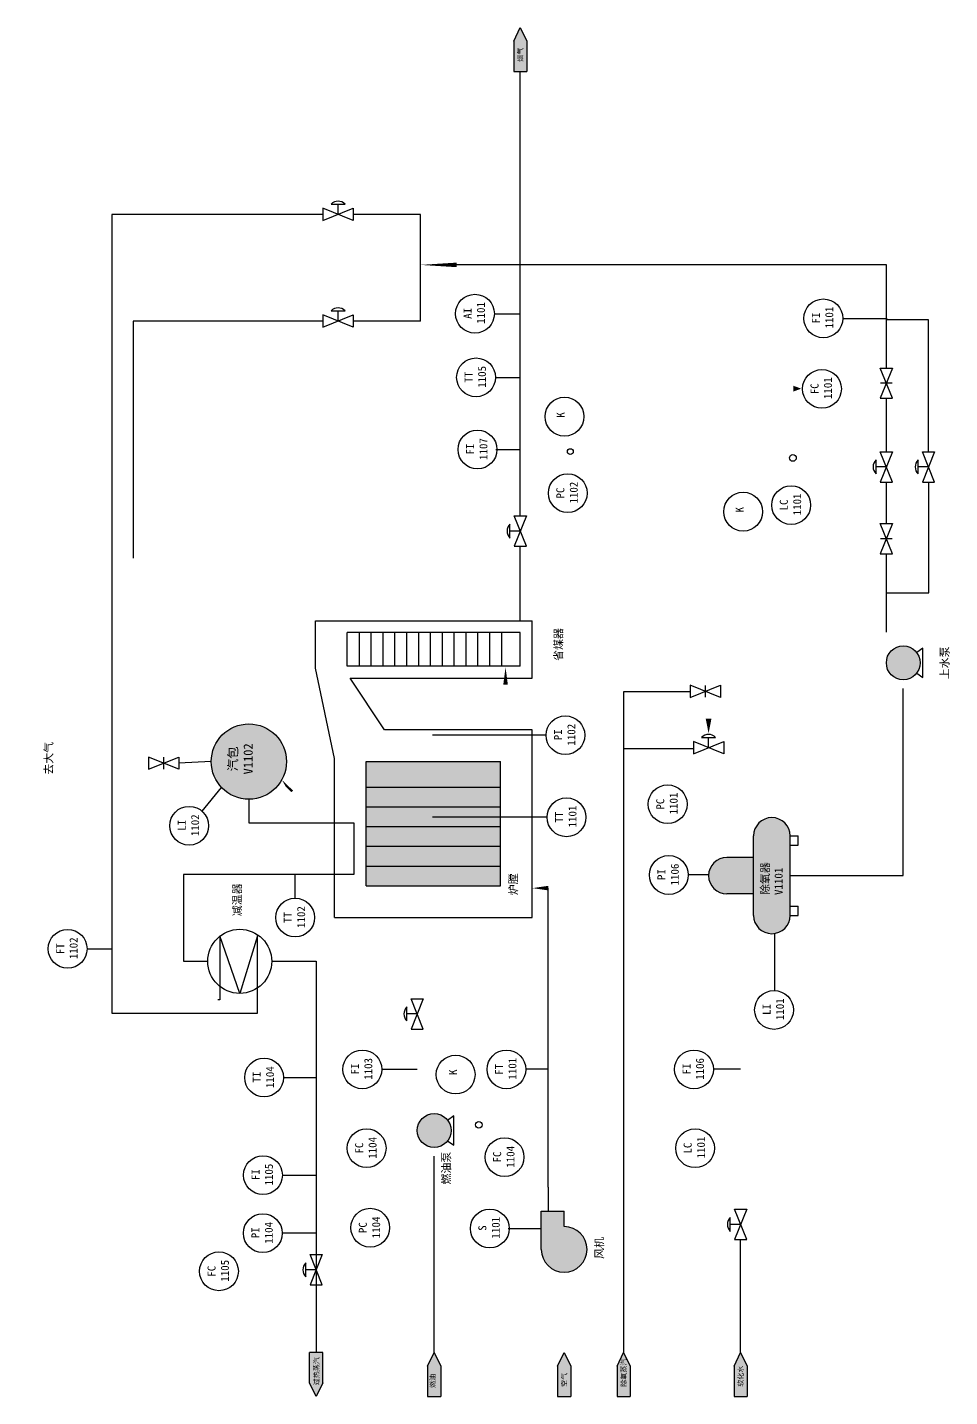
# Model space of a CAD drawing. Header units: millimetres. Extents: x 2177 to 15702, y 726 to 7744.
# Drawn here: x 11670 to 15702, y 1757 to 7744 of the extents above; entities that cross this region are included whole.
import ezdxf
from ezdxf.enums import TextEntityAlignment as Align

# ---------------------------------------------------------------- set-up
doc = ezdxf.new("R2010")
doc.units = ezdxf.units.MM
doc.styles.get("Standard").update_dxf_attribs({"font": ''})
doc.styles.get('Standard').set_extended_font_data('SimSun')
pattern_1 = [(90, (16427.96107447011, -419.6606681345365), (-6.985, 4.276937690724653e-16), [5.08, -1.905]), (180, (16427.96107447011, -419.6606681345365), (-8.553875381449306e-16, -6.985), [5.08, -1.905])]

# ---------------------------------------------------------------- blocks, each defined once
blk = doc.blocks.new('风机')
for p, q in [((0, 92.45919287020979), (155.0678842204543, 92.45919287020979)), ((155.0678842204543, 92.45919287020979), (155.0678842204543, 0)), ((92.45919287021025, 0), (155.0678842204543, 0))]:
    blk.add_line(p, q)
blk.add_arc((0, 0), 92.45919287020989, 90, 0)
blk = doc.blocks.new('调节阀')
for p, q in [((-66.17562131251543, -26.73668652119204), (66.17562131251634, 26.73668652119204)), ((66.17562131251725, -26.73668652119022), (-66.17562131251725, 26.73668652119022)), ((-66.17562131251725, 26.73668652119022), (-66.17562131251543, -26.73668652119204)), ((-30.63074767363923, 45.14099275361559), (30.63074767364014, 45.14099275361559)), ((0, 4.547473508864641e-13), (0, 45.14099275361559)), ((66.17562131251634, 26.73668652119204), (66.17562131251725, -26.73668652119022))]:
    blk.add_line(p, q)
blk.add_arc((0, 14.51024507997545), 43.31841878568879, 45.00000000005528, 134.9999999999447)
blk = doc.blocks.new('阀门')
for p, q in [((-66.17562131251634, -26.73668652119204), (66.17562131251634, 26.73668652119204)), ((66.17562131251725, -26.73668652119022), (-66.17562131251634, 26.73668652119022)), ((-66.17562131251634, 26.73668652119022), (-66.17562131251634, -26.73668652119204)), ((0, -26.00517560961953), (0, 26.00517560961953)), ((66.17562131251634, 26.73668652119204), (66.17562131251725, -26.73668652119022))]:
    blk.add_line(p, q)
blk = doc.blocks.new('除氧器')
for p, q in [((-80, -116.5306555739553), (-80, 0)), ((80.00000000000045, -116.5306555739553), (80.00000000000045, 0)), ((-173.7978796664638, -116.5306555739553), (173.7978796664634, -116.5306555739553)), ((-173.7978796664638, -276.5306555739553), (173.7978796664634, -276.5306555739553)), ((-173.7978796664638, -276.5306555739553), (-173.7978796664638, -311.8661254291856)), ((-133.7978796664638, -276.5306555739553), (-133.7978796664638, -311.8661254291856)), ((133.7978796664634, -276.5306555739553), (133.7978796664634, -311.8661254291856)), ((173.7978796664634, -276.5306555739553), (173.7978796664634, -311.8661254291856)), ((-173.7978796664638, -311.8661254291856), (-133.7978796664638, -311.8661254291856)), ((133.7978796664634, -311.8661254291856), (173.7978796664634, -311.8661254291856))]:
    blk.add_line(p, q)
for centre, start, end in [((0, 0), 0, 180), ((-173.7978796664638, -196.5306555739553), 90, 270), ((173.7978796664634, -196.5306555739553), 270, 90)]:
    blk.add_arc(centre, 80, start, end)
blk = doc.blocks.new('进出标志')
for p, q in [((-41.63341868385578, 20), (-134.1521392969407, 20)), ((-134.1521392969407, 20), (-134.1521392969407, -20)), ((-41.63341868385578, 20), (0, 0)), ((0, 0), (-41.63341868385578, -20)), ((-41.63341868385578, -20), (-134.1521392969407, -20))]:
    blk.add_line(p, q)
blk = doc.blocks.new('锅炉')
for p, q in [((402.0354658171063, 500), (630.99585288244, 547.8723119091078)), ((630.99585288244, 547.8723119091078), (750.6290107054674, 547.8723119091078)), ((750.6290107054674, 547.8723119091078), (750.6290107054674, -4.547473508864641e-13)), ((0, 500), (0, 0)), ((0, 500), (402.0354658171063, 500)), ((474.3387449109487, 373.3042665163584), (605.7568488154784, 460.0330533843567)), ((605.7568488154784, 460.0330533843567), (605.756848815478, -4.547473508864641e-13)), ((635.756848815478, 29.99999999999955), (635.7568488154789, 467.8723119091078)), ((635.7568488154784, 467.8723119091078), (720.6290107054674, 467.8723119091078)), ((720.6290107054674, 29.99999999999955), (720.6290107054674, 467.8723119091078)), ((80, 420), (394.3387449109487, 420)), ((80, 420), (80, 80)), ((130, 420), (130, 80)), ((180.0000000000005, 420), (180, 80)), ((230, 420), (230, 80)), ((280, 420), (280, 80)), ((330, 420), (330, 80)), ((394.3387449109487, 420), (394.3387449109482, 80)), ((720.629010705467, 437.8723119091078), (635.7568488154789, 437.8723119091073)), ((720.629010705467, 407.8723119091078), (635.7568488154789, 407.8723119091078)), ((720.629010705467, 407.8723119091078), (635.7568488154789, 407.8723119091078)), ((720.629010705467, 407.8723119091078), (635.7568488154789, 407.8723119091078)), ((474.3387449109487, 0), (474.3387449109487, 373.3042665163584)), ((720.6290107054674, 377.8723119091078), (635.7568488154784, 377.8723119091078)), ((720.6290107054674, 347.8723119091078), (635.7568488154784, 347.8723119091078)), ((720.6290107054674, 317.8723119091078), (635.7568488154784, 317.8723119091082)), ((720.6290107054674, 287.8723119091078), (635.7568488154784, 287.8723119091078)), ((720.6290107054674, 257.8723119091078), (635.7568488154784, 257.8723119091078)), ((720.6290107054674, 227.8723119091073), (635.7568488154784, 227.8723119091082)), ((720.6290107054674, 197.8723119091078), (635.7568488154784, 197.8723119091078)), ((720.6290107054674, 167.8723119091082), (635.756848815478, 167.8723119091082)), ((720.6290107054674, 137.8723119091078), (635.756848815478, 137.8723119091082)), ((720.6290107054674, 107.8723119091082), (635.756848815478, 107.8723119091082)), ((80, 80), (394.3387449109487, 80)), ((720.6290107054674, 77.8723119091078), (635.756848815478, 77.8723119091078)), ((0, 0), (474.3387449109487, 0)), ((635.756848815478, 30), (720.6290107054674, 29.99999999999955)), ((605.756848815478, -4.547473508864641e-13), (750.6290107054674, -4.547473508864641e-13))]:
    blk.add_line(p, q)
blk = doc.blocks.new('泵')
for p, q in [((-44.60555447972547, -59.08917467808783), (-64.03719740869383, -85.5738494350835)), ((64.03719740869383, -85.5738494350835), (44.60555447972456, -59.08917467808783)), ((-64.03719740869383, -85.5738494350835), (64.03719740869383, -85.5738494350835)), ((-64.03719740869383, -85.5738494350835), (64.03719740869383, -85.5738494350835))]:
    blk.add_line(p, q)
for points in [[(0, 74.03503261687183, 0, 0, 0), (84.6108286381359, 74.03503261687183, 20, 0, 0), (134.7814246125063, 74.03503261687183, 0, 0, 0)], [(-112.6114359050907, 0, 0, 0, 0), (-46.40555280942681, 0, 20, 0, 0), (0, 0, 0, 0, 0)]]:
    blk.add_lwpolyline(points, format="xyseb")
blk.add_circle((0, 0), 74.03503261687187)

msp = doc.modelspace()

# ---------------------------------------------------------------- hatches: boundary and pattern name
at = {"true_color": 0xccccc7}
h = msp.add_hatch(dxfattribs=at)
h.set_pattern_fill('ANGLE', color=9, angle=90)
h.set_pattern_definition(pattern_1)
h.paths.add_polyline_path([(14727.96107447011, 3954.875387823831), (14844.49173004406, 3954.875387823831), (14844.49173004406, 4114.875387823831), (14727.96107447011, 4114.875387823831, 1)])
h.paths.add_polyline_path([(15004.49173004406, 4208.673267490294, 1), (14844.49173004406, 4208.673267490294), (14844.49173004406, 3861.077508157367, 1), (15004.49173004406, 3861.077508157367)])
h.paths.add_polyline_path([(12473.43356168063, 4533.593351168376, 1), (12802.48858725958, 4533.593351168376, 1)])
h.paths.add_polyline_path([(13987.65991316904, 1757.184189825492), (14045.25991316904, 1757.184189825492), (14045.25991316904, 1890.411147508335), (14016.45991316904, 1950.363270413087), (13987.65991316904, 1890.411147508335)])
h.paths.add_polyline_path([(13419.16107447011, 1757.184189825492), (13476.76107447011, 1757.184189825492), (13476.76107447011, 1890.411147508335), (13447.96107447011, 1950.363270413087), (13419.16107447011, 1890.411147508335)])
h.paths.add_polyline_path([(14305.25991316904, 1757.184189825492), (14305.25991316904, 1890.411147508334), (14276.45991316904, 1950.363270413086), (14247.65991316904, 1890.411147508335), (14247.65991316904, 1757.184189825492)])
h.paths.add_polyline_path([(14816.76107447011, 1890.411147508335), (14787.96107447011, 1950.363270413087), (14759.16107447011, 1890.411147508335), (14759.16107447011, 1757.184189825492), (14816.76107447011, 1757.184189825492)])
h.paths.add_polyline_path([(13795.83409936071, 7683.628428590205), (13795.83409936071, 7550.401470907363), (13853.43409936071, 7550.401470907363), (13853.43409936071, 7683.628428590205), (13824.63409936071, 7743.580551494957)])
h.paths.add_polyline_path([(12903.59564033583, 1950.363270413088), (12903.59564033583, 1817.136312730247), (12932.39564033583, 1757.184189825493), (12961.19564033583, 1817.136312730246), (12961.19564033583, 1950.363270413088)])
h.paths.add_polyline_path([(14992.87774113677, 3936.728220754352), (14992.87774113677, 4103.561554087686), (14867.26663002566, 4103.561554087686), (14867.26663002566, 3936.728220754352)], flags=24)
h.paths.add_polyline_path([(12679.51663002566, 4465.561554087686), (12679.51663002566, 4627.783776309909), (12535.96107447011, 4627.783776309909), (12535.96107447011, 4465.561554087686)], flags=24)
h.paths.add_polyline_path([(14038.47218558121, 1793.128220754353), (14038.47218558121, 1870.128220754352), (13995.20551891455, 1870.128220754352), (13995.20551891455, 1793.128220754353)], flags=24)
h.paths.add_polyline_path([(13463.59528755911, 1787.952227258686), (13463.59528755911, 1865.013338369796), (13420.14528755911, 1865.013338369796), (13420.14528755911, 1787.952227258686)], flags=24)
h.paths.add_polyline_path([(14298.6860744701, 1793.036554087686), (14298.6860744701, 1932.797665198796), (14254.86940780344, 1932.797665198796), (14254.86940780344, 1793.036554087686)], flags=24)
h.paths.add_polyline_path([(14809.82056910451, 1793.158776309908), (14809.82056910451, 1901.386554087685), (14766.73723577118, 1901.386554087685), (14766.73723577118, 1793.158776309908)], flags=24)
h.paths.add_polyline_path([(13846.64637177288, 7586.345501836223), (13846.64637177288, 7663.345501836222), (13803.37970510622, 7663.345501836222), (13803.37970510622, 7586.345501836223)], flags=24)
h.paths.add_polyline_path([(12954.90200526744, 1798.489732231217), (12954.90200526744, 1938.250843342328), (12911.08533860078, 1938.250843342328), (12911.08533860078, 1798.489732231217)], flags=25)
at = {"true_color": 0xa8717f}
h = msp.add_hatch(dxfattribs=at)
h.set_pattern_fill('ANGLE', color=243, angle=90)
h.set_pattern_definition(pattern_1)
h.paths.add_polyline_path([(13876.47409936071, 3852.175999962259), (13876.47409936071, 4290.156374901024), (13738.23409936071, 4290.156374901024), (13738.23409936071, 3990.415999962259), (13150.71409936071, 3990.415999962259), (13150.71409936071, 4336.015999962256), (13012.47409936071, 4336.015999962256), (13012.47409936071, 4265.539654866119), (13096.4955824985, 4265.539654866119), (13096.4955824985, 4039.989244128381), (13012.47409936071, 4039.989244128381), (13012.47409936071, 3852.175999962259)], flags=0)
h.paths.add_polyline_path([(13150.71409936071, 4533.593351168378), (13150.71409936071, 4422.415999962259), (13738.23409936071, 4422.415999962259), (13738.23409936071, 4533.593351168378)], flags=0)
h.paths.add_polyline_path([(13738.23409936071, 4336.015999962259), (13738.23409936071, 4422.415999962259), (13150.71409936071, 4422.415999962259), (13150.71409936071, 4336.015999962259)], flags=0)
h.paths.add_polyline_path([(13738.23409936071, 4249.615999962259), (13738.23409936071, 4336.015999962259), (13150.71409936071, 4336.015999962259), (13150.71409936071, 4249.61599996226)], flags=0)
h.paths.add_polyline_path([(13150.71409936071, 4163.21599996226), (13150.71409936071, 4076.815999962259), (13738.23409936071, 4076.815999962259), (13738.23409936071, 4163.215999962259)], flags=0)
h.paths.add_polyline_path([(13738.23409936071, 3990.415999962259), (13738.23409936071, 4076.815999962259), (13150.71409936071, 4076.815999962259), (13150.71409936071, 3990.415999962259)], flags=0)
h.paths.add_polyline_path([(13738.23409936071, 4163.215999962259), (13738.23409936071, 4249.615999962259), (13150.71409936071, 4249.61599996226), (13150.71409936071, 4163.21599996226)], flags=0)
h.paths.add_polyline_path([(13738.23409936071, 3990.415999962259), (13150.71409936071, 3990.415999962259), (13150.71409936071, 4533.593351168376), (13077.96107447011, 4533.593351168376), (13012.47409936071, 4533.593351168376), (13012.47409936071, 3852.175999962259), (13876.47409936071, 3852.175999962259), (13876.47409936071, 4671.833351168379), (13231.40432682044, 4671.833351168379), (13100.93853922924, 4869.525110142731), (12945.01644186778, 4869.525110142731), (13015.25492351922, 4533.593351168376), (13077.96107447011, 4533.593351168376), (13157.96107447011, 4533.593351168376), (13738.23409936071, 4533.593351168378)], flags=0)
h.paths.add_polyline_path([(13012.47409936071, 4546.893284894219), (13012.47409936071, 3852.175999962259), (13876.47409936071, 3852.175999962259), (13876.47409936071, 4671.833351168379), (13231.40432682044, 4671.833351168379), (13081.53698311254, 4898.923834715406), (13876.47409936071, 4898.923834715405), (13876.47409936071, 5149.262930461306), (12929.75074438177, 5149.262930461306), (12929.75074438177, 4942.536833743115)], flags=17)
h.paths.add_polyline_path([(13067.99074438177, 4950.763834715406), (13067.99074438177, 5097.422930461307), (13824.63409936071, 5097.422930461306), (13824.63409936071, 4950.763834715404)], flags=0)
h.paths.add_polyline_path([(13119.83074438177, 5097.422930461307), (13067.99074438177, 5097.422930461307), (13067.99074438177, 4950.763834715406), (13119.83074438177, 4950.763834715406)], flags=0)
h.paths.add_polyline_path([(13077.96107447011, 4533.593351168376), (13012.47409936071, 4533.593351168376), (13012.47409936071, 3852.175999962259), (13876.47409936071, 3852.175999962259), (13876.47409936071, 4671.833351168379), (13231.40432682044, 4671.833351168379), (13081.53698311254, 4898.923834715406), (13876.47409936071, 4898.923834715405), (13876.47409936071, 5149.262930461306), (12929.75074438177, 5149.262930461306), (12929.75074438177, 4942.536833743115), (13015.25492351922, 4533.593351168376), (13077.96107447011, 4533.593351168376), (13157.96107447011, 4533.593351168376), (13738.23409936071, 4533.593351168378), (13738.23409936071, 3990.415999962259), (13150.71409936071, 3990.415999962259), (13150.71409936071, 4533.593351168376)], flags=17)
h.paths.add_polyline_path([(13741.91074438177, 5097.422930461306), (13690.07074438177, 5097.422930461306), (13690.07074438177, 4950.763834715404), (13741.91074438177, 4950.763834715405)], flags=0)
h.paths.add_polyline_path([(13119.83074438177, 4950.763834715406), (13171.67074438177, 4950.763834715406), (13171.67074438177, 5097.422930461307), (13119.83074438177, 5097.422930461307)], flags=0)
h.paths.add_polyline_path([(13223.51074438177, 5097.422930461307), (13171.67074438177, 5097.422930461307), (13171.67074438177, 4950.763834715406), (13223.51074438177, 4950.763834715406)], flags=0)
h.paths.add_polyline_path([(13275.35074438177, 5097.422930461307), (13223.51074438177, 5097.422930461307), (13223.51074438177, 4950.763834715406), (13275.35074438177, 4950.763834715406)], flags=0)
h.paths.add_polyline_path([(13327.19074438177, 5097.422930461307), (13275.35074438177, 5097.422930461307), (13275.35074438177, 4950.763834715406), (13327.19074438177, 4950.763834715405)], flags=0)
h.paths.add_polyline_path([(13379.03074438177, 5097.422930461307), (13327.19074438177, 5097.422930461307), (13327.19074438177, 4950.763834715405), (13379.03074438177, 4950.763834715405)], flags=0)
h.paths.add_polyline_path([(13827.9395432426, 3938.088227426614), (13827.9395432426, 4060.491005204391), (13759.39787657593, 4060.491005204391), (13759.39787657593, 3938.088227426614)], flags=8)
at = {"true_color": 0x6b6a61}
h = msp.add_hatch(dxfattribs=at)
h.set_pattern_fill('ANGLE', color=251, angle=90)
h.set_pattern_definition(pattern_1)
h.paths.add_polyline_path([(14016.45991316904, 2500.560803776491), (14016.45991316904, 2568.178190434762), (13916.60398486921, 2568.178190434762), (13916.6039848692, 2400.704875476654, 2.414213562373087)])
h.paths.add_polyline_path([(13373.92604185323, 2920.339331865463, 1), (13521.99610708698, 2920.339331865463, 1)])
h.paths.add_polyline_path([(15425.02854536654, 4965.296382876822, 1), (15573.09861060029, 4965.296382876822, 1)])

# ---------------------------------------------------------------- linework, layer by layer
for p, q in [((12039.11618974498, 6925.801937923108), (12039.11618974498, 6791.397547829434)), ((13387.96107447011, 6459.378786875019), (13387.96107447011, 6925.801937923108)), ((13711.29180286192, 6491.712628832982), (13822.66715324896, 6491.712628832982)), ((15237.96107447011, 6470.339331865463), (15427.96107447011, 6470.339331865463)), ((12257.96107447011, 6459.378786875019), (12132.47306116938, 6459.378786875019)), ((12132.47306116938, 6459.378786875019), (12132.47306116938, 6055.519818006134)), ((15609.28666487439, 6465.083952280755), (15424.53038269418, 6465.083952280755)), ((15609.28666487439, 5887.751126752424), (15609.28666487439, 6465.083952280755)), ((13716.10520643457, 6213.426017139136), (13822.66715324896, 6213.426017139136)), ((15425.02854536654, 5888.258220689539), (15425.02854536654, 6121.996396040278)), ((13717.43137067386, 5898.034546134397), (13822.66715324896, 5898.034546134397)), ((15425.02854536654, 5574.351088226096), (15425.02854536654, 5755.906978064508)), ((15610.64046854058, 5271.038826545198), (15610.64046854058, 5755.906978064508)), ((15425.02854536654, 5100.077807489328), (15425.02854536654, 5441.999845601065)), ((15425.02854536654, 5271.038826545198), (15610.64046854058, 5271.038826545198)), ((13937.0411412312, 4648.836915179985), (13441.49164503312, 4648.836915179985)), ((12433.6399959089, 4316.160096812913), (12518.92042093211, 4420.021236325254)), ((12637.96107447011, 4369.065838378898), (12637.96107447011, 4265.539654866119)), ((12637.96107447011, 4265.539654866119), (13096.4955824985, 4265.539654866119)), ((13096.4955824985, 4265.539654866119), (13096.4955824985, 4039.989244128381)), ((13941.85454480385, 4290.156374901024), (13441.49164503312, 4290.156374901024)), ((12840.39846318124, 3936.52682574794), (12840.39846318124, 4040.190479827019)), ((14557.96107447011, 4040.339331865463), (14647.96107447011, 4040.339331865463)), ((14937.96107447011, 3530.339331865463), (14937.96107447011, 3780.339331865463)), ((11930.37888210969, 3715.030755230313), (12038.58380490815, 3715.030755230313)), ((12511.53074742186, 3770.474696605103), (12511.53074742186, 3491.239684258133)), ((12511.53074742186, 3491.239684258133), (12501.91324337817, 3491.239684258133)), ((13373.92604185324, 3187.753490721389), (13220.11939531107, 3187.753490721389)), ((13847.96107447011, 3190.339331865463), (13947.96107447011, 3190.339331865463)), ((14667.96107447011, 3190.339331865463), (14787.96107447011, 3190.339331865463)), ((12789.25763980291, 3152.273388624144), (12931.7894774716, 3152.273388624144)), ((12784.44423623025, 2725.567272941869), (12931.7894774716, 2725.567272941869)), ((13947.11551851638, 2672.337746545007), (13947.11551851638, 2568.178190434763)), ((12787.76756335116, 2473.671159879676), (12933.69896075296, 2473.671159879676)), ((13771.34862288389, 2492.227251031334), (13916.02699079553, 2492.227251031334)), ((13447.96107447011, 1950.363270413087), (13447.96107447011, 2408.410680320743)), ((14787.96107447011, 2010.339331865463), (14787.96107447011, 2444.163710552948)), ((14787.96107447011, 1950.363270413087), (14787.96107447011, 2010.339331865463))]:
    msp.add_line(p, q)
for points in [[(13824.63409936071, 5607.820055641321), (13824.63409936071, 7550.401470907364)], [(12961.78545315759, 6925.801937923108), (12039.11618974498, 6925.801937923108)], [(13387.96107447011, 6925.801937923108), (13097.96107447011, 6925.801937923108)], [(12039.11618974498, 6791.397547829434), (12039.11618974498, 3556.0120493174), (12039.11618974498, 3500.681176000868), (12039.11618974498, 3500.681176000868), (12039.11618974498, 3434.284141369993), (12675.49335522183, 3434.284141369993), (12675.49335522183, 3771.51626004386), (12597.96107447011, 3520.339331865463), (12511.17085161606, 3771.51626004386), (12511.12591502781, 3770.155792765596)], [(15425.02854536654, 6254.347638665313), (15425.02854536654, 6705.169720985596), (13546.98517243202, 6705.169720985596)], [(12961.78545315759, 6459.378786875019), (12627.96107447011, 6459.378786875019), (12257.96107447011, 6459.378786875019)], [(13387.96107447011, 6459.378786875019), (13097.96107447011, 6459.378786875019)], [(12132.47306116938, 6055.519818006134), (12132.47306116938, 5423.331659712148)], [(13824.63409936071, 5149.262930461304), (13824.63409936071, 5475.46881301629)], [(15004.49173004406, 4034.875387823831), (15499.06357798341, 4034.875387823831), (15499.06357798341, 4852.684946971731)], [(14277.96107447011, 1950.339331865463), (14277.96107447011, 4590.339331865463), (14277.96107447011, 4840.339331865463), (14567.96107447011, 4840.339331865463)], [(14277.96107447011, 4590.339331865463), (14581.7029019495, 4590.339331865463)], [(12473.43356168063, 4533.593351168376), (12332.09669019368, 4526.759723787021)], [(13096.4955824985, 4039.989244128381), (12352.18513480809, 4039.989244128381), (12352.18513480809, 3660.339331865463), (12457.96107447011, 3660.339331865463)], [(13947.11551851638, 2672.337746545007), (13947.11551851638, 3980.339331865463)], [(12737.96107447011, 3660.339331865463), (12932.39564033584, 3660.339331865463), (12932.39564033583, 1950.363270413087)], [(13447.96107447011, 2408.410680320743), (13447.96107447011, 2807.727895960372)]]:
    msp.add_lwpolyline(points)
for points in [[(13546.98517243202, 6705.169720985596, 20, 0, 0), (13387.96107447011, 6705.169720985596, 0, 0, 0)], [(13629.00130445051, 6407.520205174915, 0, 0, 0), (13629.00130445051, 6354.236197857179, 0, 0, 0), (14191.9526302188, 6354.236197857179, 0, 0, 0), (14191.9526302188, 3507.769352547599, 0, 0, 0), (13652.6463838026, 3507.769352547599, 0, 0, 0), (13652.6463838026, 2985.546046147116, 20, 0, 0), (13652.6463838026, 2954.31526520849, 0, 0, 0)], [(15155.98328380572, 6386.807508390746, 0, 0, 0), (15155.98328380572, 6293.714778489251, 25, 0, 0), (15155.02360815106, 6247.144867885203, 0, 0, 0)], [(15019.12870031213, 5875.542417557292, 0, 0, 0), (15019.12870031213, 6164.056907311598, 25, 0, 0), (15053.04258240047, 6164.056907311598, 0, 0, 0)], [(13771.46314256483, 3279.918340726923, 0, 0, 0), (13771.46314256483, 3373.216669706271, 0, 0, 0), (14221.36476670266, 3373.216669706271, 0, 0, 0), (14221.36476670266, 6045.841704589599, 0, 0, 0), (14145.09490458408, 6045.841704589599, 20, 0, 0), (14111.19723715855, 6045.841704589599, 0, 0, 0)], [(15151.22567485291, 6078.546211025416, 0, 0, 0), (15151.22567485291, 5822.082599377023, 0, 0, 0), (15324.4518734651, 5822.082599377023, 0, 0, 0), (15324.4518734651, 5822.082599377023, 0, 0, 0), (15324.4518734651, 5822.082599377023, 25, 0, 0), (15367.19988150088, 5822.082599377023, 0, 0, 0)], [(14047.638976665, 5956.784022480068, 0, 0, 0), (14047.638976665, 5935.579918891475, 20, 0, 0), (14047.638976665, 5897.412358584108, 0, 0, 0)], [(14031.42576497931, 5889.194071874335, 0, 0, 0), (13898.57032592508, 5889.194071874335, 0, 0, 0), (13898.57032592508, 5683.092052616346, 0, 0, 0), (13710.91197646248, 5683.092052616346, 0, 0, 0), (13710.91197646248, 5543.474559705319, 0, 0, 0), (13729.17965532666, 5543.474559705319, 20, 0, 0), (13760.73282131338, 5543.474559705319, 0, 0, 0)], [(14043.40177612332, 5791.391343932883, 0, 0, 0), (14043.40177612332, 5833.799799464199, 20, 0, 0), (14043.40177612332, 5884.689797089311, 0, 0, 0)], [(14805.95572718542, 5710.6771190176, 0, 0, 0), (14805.95572718542, 5858.571013506174, 0, 0, 0), (14985.21481822378, 5858.571013506174, 25, 0, 0), (15009.11906131191, 5858.571013506174, 0, 0, 0)], [(15016.70628016296, 5737.346503719942, 0, 0, 0), (15016.70628016296, 5812.505667501355, 25, 0, 0), (15016.70628016296, 5856.146580431894, 0, 0, 0)], [(14032.89681975722, 4738.153739784837, 0, 0, 0), (14032.89681975722, 5570.215470398798, 20, 0, 0), (14032.89681975722, 5615.263433686043, 0, 0, 0)], [(12614.97591216532, 2719.225710606435, 0, 0, 0), (11682.05450141153, 2719.225710606435, 0, 0, 0), (11682.05450141153, 5344.177319592818, 0, 0, 0), (14809.88913939481, 5344.177319592818, 0, 0, 0), (14809.88913939481, 5448.938433712836, 0, 0, 0), (14809.88913939481, 5448.938433712836, 25, 0, 0), (14809.88913939481, 5541.37472548661, 0, 0, 0)], [(12382.70735992779, 4337.706646895767, 0, 0, 0), (12382.70735992779, 5241.912909600615, 0, 0, 0), (15013.61716607666, 5241.912909600615, 0, 0, 0), (15013.61716607666, 5449.715037095673, 25, 0, 0), (15013.61716607666, 5547.469211803567, 0, 0, 0)], [(12132.47306116938, 5423.331659712148, 0, 0, 0), (12132.47306116938, 4964.257098941998, 20, 0, 0), (12132.47306116938, 4869.525110142731, 0, 0, 0)], [(12929.75074438177, 5045.899882102211, 0, 0, 0), (12637.96107447011, 5045.899882102211, 0, 0, 0), (12637.96107447011, 4780.339331865463, 20, 0, 0), (12637.96107447011, 4710.339331865463, 0, 0, 0)], [(12511.53074742186, 3491.239684258133, 0, 0, 0), (12132.47306116938, 3491.239684258133, 0, 0, 0), (12132.47306116938, 4756.748953659866, 20, 0, 0), (12132.47306116938, 4869.525110142731, 0, 0, 0), (13760.19741549391, 4869.525110142731, 20, 0, 0), (13760.19741549391, 4946.2129312584, 0, 0, 0)], [(14707.96107447011, 4840.339331865463, 0, 0, 0), (14937.96107447011, 4840.339331865463, 0, 0, 0), (14937.96107447011, 4400.339331865463, 20, 0, 0), (14937.96107447011, 4310.339331865463, 0, 0, 0)], [(14474.25525946809, 4431.803638113135, 0, 0, 0), (14474.25525946809, 4720.940190451271, 0, 0, 0), (14647.87852326202, 4720.940190451271, 0, 0, 0), (14647.87852326202, 4720.940190451271, 25, 0, 0), (14647.87852326202, 4657.02612941042, 0, 0, 0)], [(14714.05414457453, 4594.374364482333, 0, 0, 0), (14789.21882217827, 4594.374364482333, 0, 0, 0), (14789.21882217827, 4182.474197235002, 20, 0, 0), (14789.21882217827, 4114.875387823831, 0, 0, 0)], [(12199.74544756865, 4526.759723787021, 0, 0, 0), (11911.9399001356, 4526.759723787021, 20, 0, 0), (11826.90257524162, 4526.759723787021, 0, 0, 0)], [(12802.48858725958, 4533.593351168376, 0, 0, 0), (13077.96107447011, 4533.593351168376, 20, 0, 0), (13157.96107447011, 4533.593351168376, 0, 0, 0)], [(13150.71409936071, 4336.015999962256, 0, 0, 0), (12887.96107447011, 4336.015999962256, 0, 0, 0), (12823.71648067564, 4400.243027078188, 20, 0, 0), (12782.87188735551, 4452.801353030358, 0, 0, 0)], [(14478.46352293743, 4122.4919277101, 0, 0, 0), (14478.46352293743, 4217.146871941797, 25, 0, 0), (14478.46352293743, 4258.503050999476, 0, 0, 0)], [(13947.11551851638, 3980.339331865463, 0, 0, 0), (13947.11551851638, 3980.339331865463, 20, 0, 0), (13877.96107447011, 3980.339331865463, 0, 0, 0)], [(14787.96107447011, 2576.514953177979, 0, 0, 0), (14787.96107447011, 3880.339331865463, 20, 0, 0), (14787.96107447011, 3950.339331865463, 0, 0, 0)], [(13373.92604185324, 3055.120756477969, 0, 0, 0), (13373.92604185324, 3805.392804836778, 20, 0, 0), (13373.92604185324, 3851.392804836778, 0, 0, 0)], [(13067.77800747415, 2849.282079132645, 0, 0, 0), (12980.9250179108, 2849.282079132645, 0, 0, 0), (12980.9250179108, 3430.114229700783, 0, 0, 0), (13253.32756748328, 3430.114229700783, 20, 0, 0), (13304.64981439929, 3430.114229700783, 0, 0, 0)], [(13136.10249554285, 3272.801380432626, 0, 0, 0), (13136.10249554285, 3347.723490191369, 0, 0, 0), (13545.32689353322, 3347.723490191369, 0, 0, 0), (13545.32689353322, 3300.272824816733, 20, 0, 0), (13545.32689353322, 3257.816933645467, 0, 0, 0)], [(14942.79930464335, 3363.351997330585, 0, 0, 0), (14942.79930464335, 2837.037971880571, 0, 0, 0), (14718.72077821113, 2837.037971880571, 25, 0, 0), (14677.47881491677, 2837.037971880571, 0, 0, 0)], [(13138.8395558609, 3106.112665827452, 0, 0, 0), (13138.8395558609, 2995.47797639433, 20, 0, 0), (13138.8395558609, 2944.111883890779, 0, 0, 0)], [(13548.78881867984, 3077.469983338618, 0, 0, 0), (13548.78881867984, 2958.794580402879, 0, 0, 0), (13602.92036633768, 2958.794580402879, 20, 0, 0), (13633.85276941653, 2958.794580402879, 0, 0, 0)], [(13777.35076864843, 3100.146454421665, 0, 0, 0), (13777.35076864843, 2957.356982487436, 20, 0, 0), (13777.35076864843, 2901.827729604462, 0, 0, 0)], [(13639.00814889897, 2925.255968656747, 0, 0, 0), (13639.00814889897, 2814.320274010977, 0, 0, 0), (13646.74121812266, 2814.320274010977, 20, 0, 0), (13667.36279914455, 2814.320274010977, 0, 0, 0)], [(13182.26601909653, 2580.5979220644, 0, 0, 0), (13182.26601909653, 2699.134991746476, 20, 0, 0), (13182.26601909653, 2750.501084250027, 0, 0, 0)], [(14594.26746939446, 2758.407533045414, 0, 0, 0), (14594.26746939446, 2510.339331865463, 0, 0, 0), (14669.98032202111, 2510.339331865463, 25, 0, 0), (14730.13241060444, 2510.339331865463, 0, 0, 0)], [(13754.55206945785, 2719.519029978452, 0, 0, 0), (13754.55206945785, 2649.925109850468, 0, 0, 0), (13675.08407015053, 2649.925109850468, 0, 0, 0), (13675.08407015053, 2615.128087697936, 20, 0, 0), (13675.08407015053, 2582.816717914182, 0, 0, 0)], [(12704.70438843869, 2649.024826107976, 0, 0, 0), (12704.70438843869, 2601.960972299938, 0, 0, 0), (12503.54799465904, 2601.960972299938, 0, 0, 0), (12503.54799465904, 2424.164494791323, 20, 0, 0), (12503.54799465904, 2392.788675037351, 0, 0, 0)], [(12704.57460804418, 2386.987122423634, 0, 0, 0), (12704.57460804418, 2157.815363308451, 0, 0, 0), (13170.42243821409, 2157.815363308451, 0, 0, 0), (13170.42243821409, 2335.621029920097, 20, 0, 0), (13170.42243821409, 2394.889626849668, 0, 0, 0), (13170.42243821409, 2386.987122423634, 0, 0, 0)], [(12498.32315080403, 2220.221418036344, 0, 0, 0), (12498.32315080403, 2181.001581255339, 0, 0, 0), (12824.87573401177, 2181.001581255339, 0, 0, 0), (12824.87573401177, 2311.734329132996, 0, 0, 0), (12845.77504633972, 2311.734329132996, 20, 0, 0), (12877.12410946975, 2311.734329132996, 0, 0, 0)], [(14016.45991316904, 1950.363270413087, 0, 0, 0), (14016.45991316904, 2260.339331865463, 20, 0, 0), (14016.45991316904, 2300.339331865463, 0, 0, 0)]]:
    msp.add_lwpolyline(points, format="xyseb")
for centre, radius in [((13626.43898911954, 6491.712628832982), 84.8528137423857), ((15149.55141670874, 6471.416202303644), 84.8528137423857), ((13631.25239269219, 6213.426017139136), 84.8528137423857), ((15143.63931090075, 6163.059210510615), 84.8528137423857), ((14017.86994254712, 6041.636835760772), 84.8528137423857), ((13637.43137067386, 5898.034546134397), 84.8528137423857), ((14043.40177612332, 5888.930692313261), 12.71166471712058), ((15016.70628016296, 5860.995570757506), 14.53452089500206), ((14032.17310480983, 5707.228612709543), 84.8528137423857), ((14798.92220436846, 5626.227589661703), 84.8528137423857), ((15009.11906131191, 5654.899577938584), 84.8528137423857), ((14021.89395497358, 4648.836915179985), 84.8528137423857), ((12637.96107447011, 4533.593351168376), 164.5275127894775), ((14468.96940006166, 4347.115624260314), 84.8528137423857), ((14026.70735854624, 4290.156374901024), 84.8528137423857), ((12376.9186861916, 4253.051515590123), 84.8528137423857), ((14474.0592867142, 4037.753490721389), 84.8528137423857), ((12840.39846318124, 3851.674012005555), 84.8528137423857), ((11845.5260683673, 3715.030755230313), 84.8528137423857), ((12597.96107447011, 3660.339331865463), 140), ((14934.0592867142, 3447.753490721389), 84.8528137423857), ((12704.40482606052, 3152.273388624144), 84.8528137423857), ((13134.0592867142, 3187.753490721389), 84.8528137423857), ((13541.90452590169, 3165.167438649758), 84.8528137423857), ((13764.0592867142, 3187.753490721389), 84.8528137423857), ((14584.0592867142, 3187.753490721389), 84.8528137423857), ((13643.5415036321, 2945.151742657625), 14.45750468610824), ((13152.68334352411, 2843.256395715038), 84.8528137423857), ((13755.90577176491, 2804.227294910375), 84.8528137423857), ((14588.87676840062, 2843.088937986493), 84.8528137423857), ((12699.59142248787, 2725.567272941869), 84.8528137423857), ((13168.47478470071, 2495.547442740699), 84.8528137423857), ((13691.34862288389, 2492.227251031334), 84.8528137423857), ((12698.97070579883, 2471.679741045005), 84.8528137423857), ((12507.26506293478, 2305.155809408967), 84.8528137423857)]:
    msp.add_circle(centre, radius)

# ---------------------------------------------------------------- block references
for name, p, xscale, yscale, zscale, rotation in [('进出标志', (13824.63409936071, 7743.580551494957), 1.44, 1.44, 1.44, 90), ('锅炉', (13876.47409936071, 3852.175999962259), 1.728, 1.728, 1.728, 90), ('风机', (14016.45991316904, 2400.704875476655), 1.080000000000109, 1.080000000000109, 1.080000000000109, 90), ('进出标志', (12932.39564033583, 1757.184189825493), 1.44, 1.44, 1.44, 270), ('进出标志', (13447.96107447011, 1950.363270413087), 1.44, 1.44, 1.44, 90), ('进出标志', (14016.45991316904, 1950.363270413087), 1.44, 1.44, 1.44, 90), ('进出标志', (14276.45991316904, 1950.363270413087), 1.44, 1.44, 1.44, 90), ('进出标志', (14787.96107447011, 1950.363270413087), 1.44, 1.44, 1.44, 90)]:
    msp.add_blockref(name, p, dxfattribs=dict(xscale=xscale, yscale=yscale, zscale=zscale, rotation=rotation))
for name, p in [('调节阀', (13027.96107447011, 6925.801937923108)), ('调节阀', (13027.96107447011, 6459.378786875019)), ('阀门', (14633.86149496784, 4840.817616904562)), ('调节阀', (14647.87852326202, 4594.374364482333)), ('阀门', (12265.92106888117, 4526.759723787021))]:
    msp.add_blockref(name, p)
at = {"rotation": 90}
for name, p in [('阀门', (15425.02854536654, 6188.172017352794)), ('调节阀', (15425.02854536654, 5822.082599377023)), ('调节阀', (15609.28666487439, 5821.575505439909)), ('调节阀', (13824.63409936071, 5541.644434328806)), ('阀门', (15425.02854536654, 5508.175466913581)), ('泵', (15499.06357798341, 4965.296382876822)), ('除氧器', (14727.96107447011, 4034.875387823831)), ('调节阀', (13373.92604185324, 3430.256780657375)), ('泵', (13447.96107447011, 2920.339331865463)), ('调节阀', (14787.96107447011, 2510.339331865463)), ('调节阀', (12932.12424569883, 2311.648026070783))]:
    msp.add_blockref(name, p, dxfattribs=at)

# ---------------------------------------------------------------- texts
for s, height, p in [('烟气', 22, (13836.13526066177, 7593.556612947334)), ('K', 35, (14017.97850978115, 6037.3599141417)), ('K', 35, (14800.66381645663, 5622.7925376688)), ('省煤器', 35, (14009.27464414656, 4973.840823943039)), ('上水泵', 35, (15697.83165839305, 4893.501192286887)), ('去大气', 35, (11780.17143972079, 4476.294936711674)), ('炉膛', 35, (13811.46037657593, 3949.511838537725)), ('减温器', 35, (12604.55958328381, 3857.538881272318)), ('K', 35, (13547.49757631045, 3163.60851093525)), ('燃油泵', 35, (13518.63150171983, 2684.722132003)), ('风机', 35, (14187.59189175522, 2359.100258497681)), ('除氧蒸汽', 22, (14287.96107447011, 1800.339331865463)), ('空气', 22, (14027.96107447011, 1800.339331865463)), ('软化水', 22, (14799.46223577117, 1800.339331865463)), ('燃油', 22, (13452.93139867023, 1795.193893925352))]:
    msp.add_text(s, height=height, rotation=90).set_placement(p)
msp.add_text('过热蒸汽', height=22, rotation=90).set_placement((12932.99367193411, 1868.370287786773), align=Align.MIDDLE)
at = {"char_height": 35, "attachment_point": 1, "rotation": 90}
for s, insert in [('\\pi-22.361;AI\\P\\pi-44.431;1101', (13576.43898911954, 6491.712628832982)), ('\\pi-21.972;FI\\P\\pi-44.431;1101', (15099.55141670874, 6471.416202303644)), ('\\pi-23.333;TT\\P\\pi-45.403;1105', (13581.25239269219, 6213.426017139136)), ('\\pi-23.431;FC\\P\\pi-44.431;1101', (15093.63931090075, 6163.059210510615)), ('\\pi-21.972;FI\\P\\pi-45.5;1107', (13587.43137067386, 5898.034546134397)), ('\\pi-23.431;PC\\P\\pi-45.403;1102', (13982.17310480983, 5707.228612709543)), ('\\pi-23.236;LC\\P\\pi-44.431;1101', (14959.11906131191, 5654.899577938584)), ('\\pi-21.972;PI\\P\\pi-45.403;1102', (13971.89395497358, 4648.836915179985)), ('\\pi-23.431;PC\\P\\pi-44.431;1101', (14418.96940006166, 4347.115624260314)), ('\\pi-23.333;TT\\P\\pi-44.431;1101', (13976.70735854624, 4290.156374901024)), ('\\pi-21.778;LI\\P\\pi-45.403;1102', (12326.9186861916, 4253.051515590123)), ('\\pi-21.972;PI\\P\\pi-45.597;1106', (14424.0592867142, 4037.753490721389)), ('\\pi-23.333;TT\\P\\pi-45.403;1102', (12790.39846318124, 3851.674012005555)), ('\\pi-23.431;FT\\P\\pi-45.403;1102', (11795.5260683673, 3715.030755230313)), ('\\pi-21.778;LI\\P\\pi-44.431;1101', (14884.0592867142, 3447.753490721389)), ('\\pi-21.972;FI\\P\\pi-45.403;1103', (13084.0592867142, 3187.753490721389)), ('\\pi-23.431;FT\\P\\pi-44.431;1101', (13714.0592867142, 3187.753490721389)), ('\\pi-21.972;FI\\P\\pi-45.597;1106', (14534.0592867142, 3187.753490721389)), ('\\pi-21.875;TI\\P\\pi-46.083;1104', (12654.40482606052, 3152.273388624144)), ('\\pi-23.431;FC\\P\\pi-46.083;1104', (13102.68334352411, 2843.256395715038)), ('\\pi-23.236;LC\\P\\pi-44.431;1101', (14538.87676840062, 2843.088937986493)), ('\\pi-23.431;FC\\P\\pi-46.083;1104', (13705.90577176491, 2804.227294910375)), ('\\pi-21.972;FI\\P\\pi-45.403;1105', (12649.59142248787, 2725.567272941869)), ('\\pi-21.972;PI\\P\\pi-46.083;1104', (12648.97070579883, 2471.679741045005)), ('\\pi-23.431;PC\\P\\pi-46.083;1104', (13118.47478470071, 2495.547442740699)), ('\\pi-9.9167;S\\P\\pi-44.431;1101', (13641.34862288389, 2492.227251031334)), ('\\pi-23.431;FC\\P\\pi-45.403;1105', (12457.26506293478, 2305.155809408967))]:
    msp.add_mtext(s, dxfattribs=dict(at, insert=insert))
at = {"rotation": 90}
for s, width, insert, char_height, attachment_point in [('汽包\\PV1102', 210, (12547.96107447011, 4545.339331865463), 40, 2), ('除氧器\\PV1101', 230, (14877.96107447011, 3950.339331865463), 35, 1)]:
    msp.add_mtext_dynamic_manual_height_columns(s, width=width, gutter_width=110, heights=[0], dxfattribs=dict(at, insert=insert, char_height=char_height, attachment_point=attachment_point))

doc.saveas('drawing.dxf')
